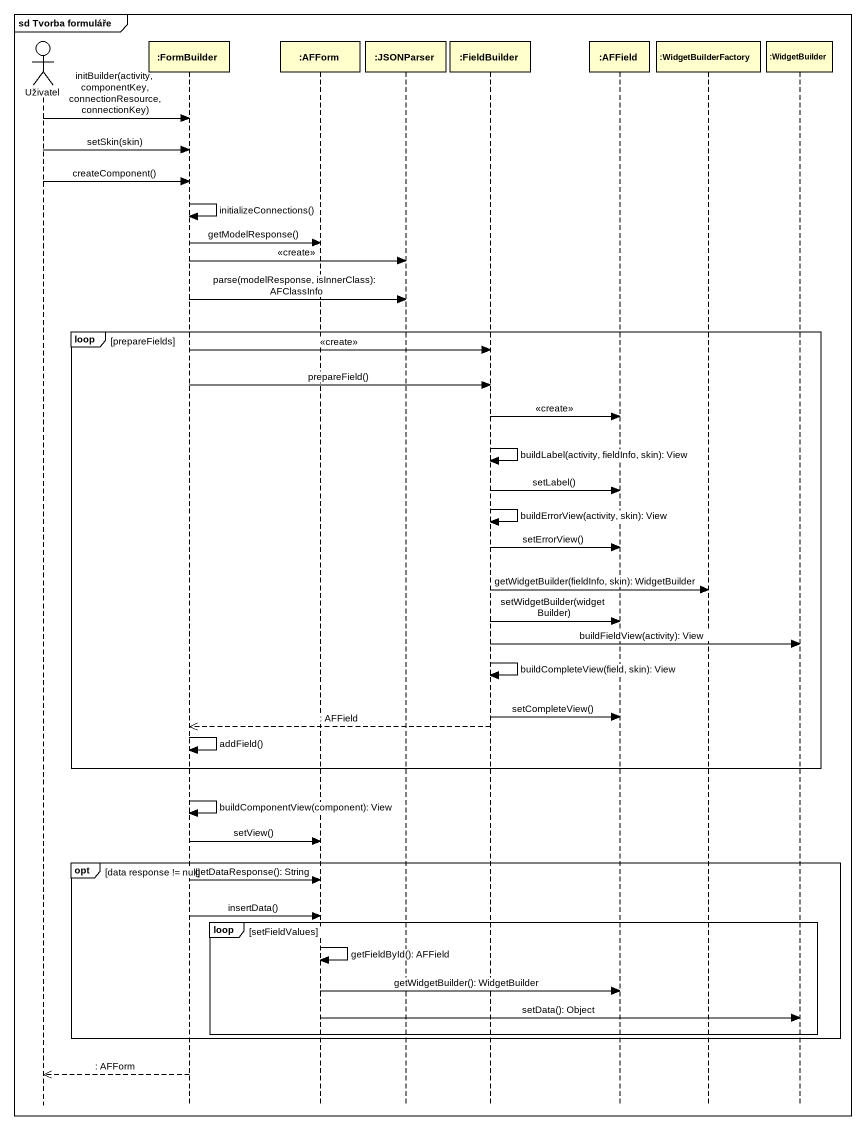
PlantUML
@startuml
mainframe sd Tvorba formuláře
hide footbox
actor Uživatel
participant ":FormBuilder" as FormBuilder
participant ":AFForm" as AFForm
participant ":JSONParser" as JSONParser
participant ":FieldBuilder" as FieldBuilder
participant ":AFField" as AFField
participant ":WidgetBuilderFactory" as WidgetBuilderFactory
participant ":WidgetBuilder" as WidgetBuilder

Uživatel -> FormBuilder : initBuilder(activity, componentKey, connectionResource, connectionKey)
Uživatel -> FormBuilder : setSkin(skin)
Uživatel -> FormBuilder : createComponent()
FormBuilder -> FormBuilder : initializeConnections()
FormBuilder -> AFForm : getModelResponse()
FormBuilder -> JSONParser : <<create>>
FormBuilder -> JSONParser : parse(modelResponse, isInnerClass): AFClassInfo
loop prepareFields
  FormBuilder -> FieldBuilder : <<create>>
  FormBuilder -> FieldBuilder : prepareField()
  FieldBuilder -> AFField : <<create>>
  FieldBuilder -> FieldBuilder : buildLabel(activity, fieldInfo, skin): View
  FieldBuilder -> AFField : setLabel()
  FieldBuilder -> FieldBuilder : buildErrorView(activity, skin): View
  FieldBuilder -> AFField : setErrorView()
  FieldBuilder -> WidgetBuilderFactory : getWidgetBuilder(fieldInfo, skin): WidgetBuilder
  FieldBuilder -> AFField : setWidgetBuilder(widgetBuilder)
  FieldBuilder -> WidgetBuilder : buildFieldView(activity): View
  FieldBuilder -> FieldBuilder : buildCompleteView(field, skin): View
  FieldBuilder -> AFField : setCompleteView()
  FieldBuilder -->> FormBuilder : : AFField
  FormBuilder -> FormBuilder : addField()
end
FormBuilder -> FormBuilder : buildComponentView(component): View
FormBuilder -> AFForm : setView()
opt data response != null
  FormBuilder -> AFForm : getDataResponse(): String
  FormBuilder -> AFForm : insertData()
  loop setFieldValues
    AFForm -> AFForm : getFieldById(): AFField
    AFForm -> AFField : getWidgetBuilder(): WidgetBuilder
    AFForm -> WidgetBuilder : setData(): Object
  end
end
FormBuilder -->> Uživatel : : AFForm
@enduml
